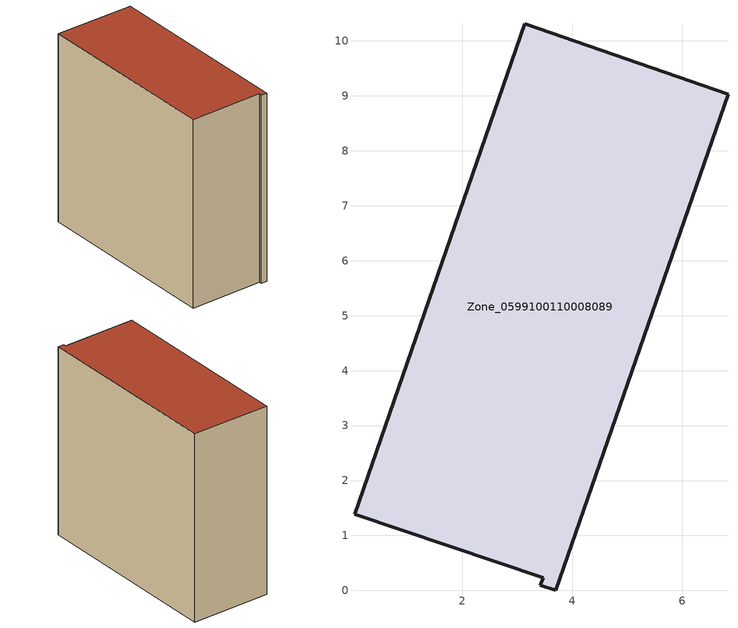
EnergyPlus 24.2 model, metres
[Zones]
Zone_0599100110008089
 floor ground (C_G): 3.69,0 3.42,0.1 3.47,0.23 0.04,1.39 3.13,10.31 6.83,9.03 z0
 wall outside (C_F): 6.83,9.03 3.13,10.31 0.04,1.39 3.47,0.23 3.42,0.1 3.69,0 6.83,9.03 z0:9.29
 roof outside (C_R): 3.42,0.1 3.69,0 6.83,9.03 3.13,10.31 0.04,1.39 3.47,0.23 z9.29
[BUILDING]
Pand.0599100110008089: North Axis=0; Terrain=City; Loads Convergence Tolerance Value=0.04; Temperature Convergence Tolerance Value=0.4; Solar Distribution=FullExterior; Maximum Number of Warmup Days=25; Minimum Number of Warmup Days=1
[Site:Location]
Rotterdam.The.Hague.AP_ZH_NLD Design_Conditions: Latitude=51.96; Longitude=4.45; Time Zone=1; Elevation=-4.5
[SITE:GROUNDTEMPERATURE:BUILDINGSURFACE]
18, 18, 18, 18, 18, 18, 18, 18, 18, 18, 18, 18
[MATERIAL] Thermal Absorptance=0.9; Solar Absorptance=0.7; Visible Absorptance=0.7
Name | Roughness | Thickness | Conductivity | Density | Specific Heat
G.TI.2015-2018 | MediumSmooth | 0.15 | 0.0428571 | 540 | 1210
F.TI.2015-2018 | Rough | 0.3 | 0.0666667 | 1920 | 840
R.TI.2015-2018 | MediumRough | 0.2 | 0.0333333 | 1500 | 1000
[CONSTRUCTION]
C_G: G.TI.2015-2018
C_F: F.TI.2015-2018
C_R: R.TI.2015-2018
[ZONE]
Zone_0599100110008089: Type=1; Multiplier=1; Ceiling Height=Autocalculate; Volume=Autocalculate; Floor Area=autocalculate; Part of Total Floor Area=Yes
[ZONEINFILTRATION:DESIGNFLOWRATE]
Infil_Zone_0599100110008089: Zone or ZoneList or Space or SpaceList=Zone_0599100110008089; Schedule=AlwaysOn; Design Flow Rate Calculation Method=Flow/Area; Flow Rate per Floor Area=0.0015; Constant Term Coefficient=1; Temperature Term Coefficient=0; Velocity Term Coefficient=0; Velocity Squared Term Coefficient=0
[HVACTEMPLATE:ZONE:IDEALLOADSAIRSYSTEM]
Zone_0599100110008089: Maximum Heating Supply Air Temperature=50; Minimum Cooling Supply Air Temperature=13; Maximum Heating Supply Air Humidity Ratio=0.0156; Minimum Cooling Supply Air Humidity Ratio=0.0077; Heating Limit=NoLimit; Cooling Limit=NoLimit; Dehumidification Control Type=ConstantSensibleHeatRatio; Cooling Sensible Heat Ratio=0.7; Dehumidification Setpoint=60; Humidification Control Type=None; Humidification Setpoint=30; Outdoor Air Method=None; Outdoor Air Flow Rate per Person=0.00944; Outdoor Air Flow Rate per Zone Floor Area=0; Outdoor Air Flow Rate per Zone=0; Demand Controlled Ventilation Type=None; Outdoor Air Economizer Type=NoEconomizer; Heat Recovery Type=None; Sensible Heat Recovery Effectiveness=0.7; Latent Heat Recovery Effectiveness=0.65
[ZONECONTROL:THERMOSTAT]
ThermostatControl_Zone_0599100110008089: Zone or ZoneList=Zone_0599100110008089; Control Type Schedule=DualSetpointControlType; Control 1=Thermostat_Zone_0599100110008089; Temperature Difference Between Cutout And Setpoint=0
[THERMOSTATSETPOINT:DUALSETPOINT]
Thermostat_Zone_0599100110008089: Heating Setpoint Temperature Schedule=HeatingSetpoint_Zone_0599100110008089; Cooling Setpoint Temperature Schedule=CoolingSetpoint_Zone_0599100110008089
[SCHEDULE:COMPACT]
HeatingSetpoint_Zone_0599100110008089: Through: 12/31, For: AllDays, Until: 24:00, 21
CoolingSetpoint_Zone_0599100110008089: Through: 12/31, For: AllDays, Until: 24:00, 24
DualSetpointControlType: Through: 12/31, For: AllDays, Until: 24:00, 4
AlwaysOn: Through: 12/31, For: AllDays, Until: 24:00, 1
